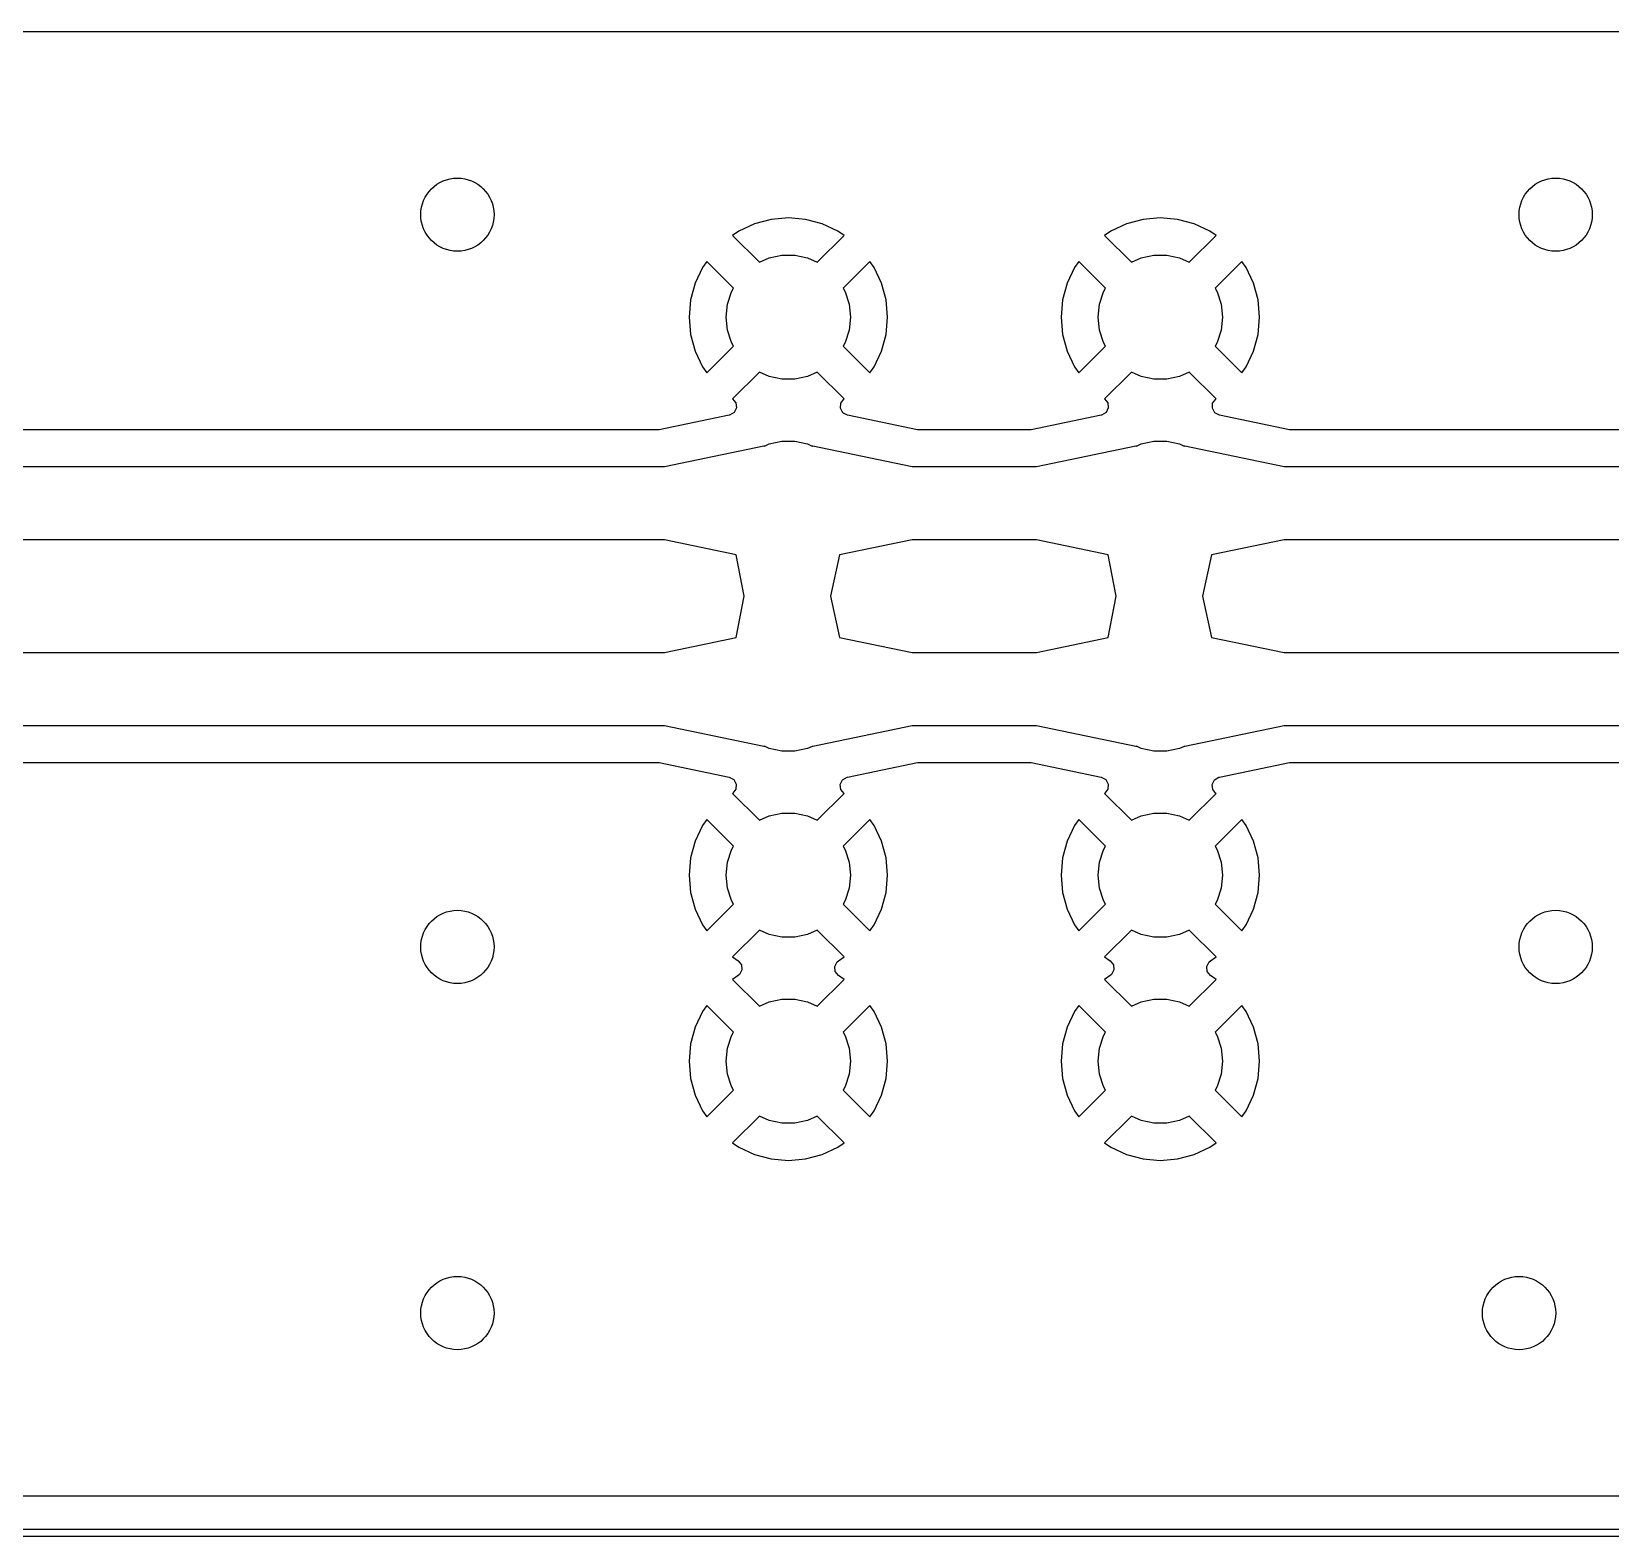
# Model space of a CAD drawing. Extents: x 0.1 to 11.5, y -4.3 to -1.1.
# Drawn here: x 6.641 to 7.49, y -4.293 to -3.484 of the extents above; entities that cross this region are included whole.
import ezdxf

# ---------------------------------------------------------------- set-up
doc = ezdxf.new("R2010")
doc.units = 0
doc.header["$MEASUREMENT"] = 0
doc.layers.add('BLACK', color=7, linetype='CONTINUOUS')

msp = doc.modelspace()

# ---------------------------------------------------------------- linework, layer by layer
at = {"layer": 'BLACK', "linetype": 'CONTINUOUS'}
for p, q in [((1.35827, -3.48425), (9.44392, -3.48425)), ((7.02978, -3.58766), (7.02136, -3.59159)), ((7.03877, -3.58525), (7.02978, -3.58766)), ((7.02978, -3.58766), (7.02978, -3.58766)), ((7.04803, -3.58444), (7.03877, -3.58525)), ((7.03877, -3.58525), (7.03877, -3.58525)), ((7.0573, -3.58525), (7.04803, -3.58444)), ((7.04803, -3.58444), (7.04803, -3.58444)), ((7.06628, -3.58766), (7.0573, -3.58525)), ((7.0573, -3.58525), (7.0573, -3.58525)), ((7.07471, -3.59159), (7.06628, -3.58766)), ((7.06628, -3.58766), (7.06628, -3.58766)), ((7.22978, -3.58766), (7.22136, -3.59159)), ((7.23877, -3.58525), (7.22978, -3.58766)), ((7.22978, -3.58766), (7.22978, -3.58766)), ((7.24803, -3.58444), (7.23877, -3.58525)), ((7.23877, -3.58525), (7.23877, -3.58525)), ((7.2573, -3.58525), (7.24803, -3.58444)), ((7.24803, -3.58444), (7.24803, -3.58444)), ((7.26628, -3.58766), (7.2573, -3.58525)), ((7.2573, -3.58525), (7.2573, -3.58525)), ((7.27471, -3.59159), (7.26628, -3.58766)), ((7.26628, -3.58766), (7.26628, -3.58766)), ((7.02136, -3.59159), (7.01806, -3.5939)), ((7.01806, -3.5939), (7.03246, -3.6083)), ((7.06361, -3.6083), (7.07801, -3.5939)), ((7.07801, -3.5939), (7.07471, -3.59159)), ((7.07471, -3.59159), (7.07471, -3.59159)), ((7.07801, -3.5939), (7.07801, -3.5939)), ((7.22136, -3.59159), (7.21806, -3.5939)), ((7.21806, -3.5939), (7.23246, -3.6083)), ((7.26361, -3.6083), (7.27801, -3.5939)), ((7.27801, -3.5939), (7.27471, -3.59159)), ((7.27471, -3.59159), (7.27471, -3.59159)), ((7.27801, -3.5939), (7.27801, -3.5939)), ((7.00414, -3.60782), (7.00183, -3.61112)), ((7.01857, -3.62226), (7.00414, -3.60782)), ((7.03246, -3.6083), (7.03769, -3.60597)), ((7.03769, -3.60597), (7.04453, -3.60451)), ((7.04453, -3.60451), (7.05153, -3.60451)), ((7.05153, -3.60451), (7.05837, -3.60597)), ((7.05837, -3.60597), (7.06361, -3.6083)), ((7.09193, -3.60782), (7.07749, -3.62226)), ((7.09424, -3.61112), (7.09193, -3.60782)), ((7.09193, -3.60782), (7.09193, -3.60782)), ((7.20414, -3.60782), (7.20183, -3.61112)), ((7.21857, -3.62226), (7.20414, -3.60782)), ((7.23246, -3.6083), (7.23769, -3.60597)), ((7.23769, -3.60597), (7.24453, -3.60451)), ((7.24453, -3.60451), (7.25153, -3.60451)), ((7.25153, -3.60451), (7.25837, -3.60597)), ((7.25837, -3.60597), (7.26361, -3.6083)), ((7.29193, -3.60782), (7.27749, -3.62226)), ((7.29424, -3.61112), (7.29193, -3.60782)), ((7.29193, -3.60782), (7.29193, -3.60782)), ((7.00183, -3.61112), (6.9979, -3.61955)), ((7.09817, -3.61955), (7.09424, -3.61112)), ((7.09424, -3.61112), (7.09424, -3.61112)), ((7.20183, -3.61112), (7.1979, -3.61955)), ((7.29817, -3.61955), (7.29424, -3.61112)), ((7.29424, -3.61112), (7.29424, -3.61112)), ((6.9979, -3.61955), (6.99549, -3.62853)), ((6.9979, -3.61955), (6.9979, -3.61955)), ((7.0153, -3.63084), (7.01746, -3.62418)), ((7.01746, -3.62418), (7.01857, -3.62226)), ((7.07749, -3.62226), (7.0786, -3.62418)), ((7.0786, -3.62418), (7.08076, -3.63084)), ((7.10057, -3.62853), (7.09817, -3.61955)), ((7.09817, -3.61955), (7.09817, -3.61955)), ((7.1979, -3.61955), (7.19549, -3.62853)), ((7.1979, -3.61955), (7.1979, -3.61955)), ((7.2153, -3.63084), (7.21746, -3.62418)), ((7.21746, -3.62418), (7.21857, -3.62226)), ((7.27749, -3.62226), (7.2786, -3.62418)), ((7.2786, -3.62418), (7.28076, -3.63084)), ((7.30057, -3.62853), (7.29817, -3.61955)), ((7.29817, -3.61955), (7.29817, -3.61955)), ((6.99549, -3.62853), (6.99468, -3.6378)), ((6.99549, -3.62853), (6.99549, -3.62853)), ((7.01457, -3.6378), (7.0153, -3.63084)), ((7.08076, -3.63084), (7.0815, -3.6378)), ((7.10138, -3.6378), (7.10057, -3.62853)), ((7.10057, -3.62853), (7.10057, -3.62853)), ((7.19549, -3.62853), (7.19468, -3.6378)), ((7.19549, -3.62853), (7.19549, -3.62853)), ((7.21457, -3.6378), (7.2153, -3.63084)), ((7.28076, -3.63084), (7.2815, -3.6378)), ((7.30138, -3.6378), (7.30057, -3.62853)), ((7.30057, -3.62853), (7.30057, -3.62853)), ((6.99468, -3.6378), (6.99468, -3.6378)), ((6.99468, -3.6378), (6.99549, -3.64706)), ((7.0153, -3.64475), (7.01457, -3.6378)), ((7.0815, -3.6378), (7.08076, -3.64475)), ((7.10057, -3.64706), (7.10138, -3.6378)), ((7.10138, -3.6378), (7.10138, -3.6378)), ((7.19468, -3.6378), (7.19468, -3.6378)), ((7.19468, -3.6378), (7.19549, -3.64706)), ((7.2153, -3.64475), (7.21457, -3.6378)), ((7.2815, -3.6378), (7.28076, -3.64475)), ((7.30057, -3.64706), (7.30138, -3.6378)), ((7.30138, -3.6378), (7.30138, -3.6378)), ((6.99549, -3.64706), (6.99549, -3.64706)), ((6.99549, -3.64706), (6.9979, -3.65604)), ((7.01746, -3.65141), (7.0153, -3.64475)), ((7.08076, -3.64475), (7.0786, -3.65141)), ((7.09817, -3.65604), (7.10057, -3.64706)), ((7.10057, -3.64706), (7.10057, -3.64706)), ((7.19549, -3.64706), (7.19549, -3.64706)), ((7.19549, -3.64706), (7.1979, -3.65604)), ((7.21746, -3.65141), (7.2153, -3.64475)), ((7.28076, -3.64475), (7.2786, -3.65141)), ((7.29817, -3.65604), (7.30057, -3.64706)), ((7.30057, -3.64706), (7.30057, -3.64706)), ((6.9979, -3.65604), (6.9979, -3.65604)), ((6.9979, -3.65604), (7.00183, -3.66447)), ((7.00414, -3.66777), (7.01857, -3.65333)), ((7.01857, -3.65333), (7.01746, -3.65141)), ((7.0786, -3.65141), (7.07749, -3.65333)), ((7.07749, -3.65333), (7.09193, -3.66777)), ((7.09424, -3.66447), (7.09817, -3.65604)), ((7.09817, -3.65604), (7.09817, -3.65604)), ((7.1979, -3.65604), (7.1979, -3.65604)), ((7.1979, -3.65604), (7.20183, -3.66447)), ((7.20414, -3.66777), (7.21857, -3.65333)), ((7.21857, -3.65333), (7.21746, -3.65141)), ((7.2786, -3.65141), (7.27749, -3.65333)), ((7.27749, -3.65333), (7.29193, -3.66777)), ((7.29424, -3.66447), (7.29817, -3.65604)), ((7.29817, -3.65604), (7.29817, -3.65604)), ((7.00183, -3.66447), (7.00183, -3.66447)), ((7.00183, -3.66447), (7.00414, -3.66777)), ((7.03246, -3.66729), (7.01806, -3.68169)), ((7.03769, -3.66962), (7.03246, -3.66729)), ((7.06361, -3.66729), (7.05837, -3.66962)), ((7.07801, -3.68169), (7.06361, -3.66729)), ((7.09193, -3.66777), (7.09424, -3.66447)), ((7.09424, -3.66447), (7.09424, -3.66447)), ((7.20183, -3.66447), (7.20183, -3.66447)), ((7.20183, -3.66447), (7.20414, -3.66777)), ((7.23246, -3.66729), (7.21806, -3.68169)), ((7.23769, -3.66962), (7.23246, -3.66729)), ((7.26361, -3.66729), (7.25837, -3.66962)), ((7.27801, -3.68169), (7.26361, -3.66729)), ((7.29193, -3.66777), (7.29424, -3.66447)), ((7.29424, -3.66447), (7.29424, -3.66447)), ((7.00414, -3.66777), (7.00414, -3.66777)), ((7.04453, -3.67108), (7.03769, -3.66962)), ((7.05153, -3.67108), (7.04453, -3.67108)), ((7.05837, -3.66962), (7.05153, -3.67108)), ((7.09193, -3.66777), (7.09193, -3.66777)), ((7.20414, -3.66777), (7.20414, -3.66777)), ((7.24453, -3.67108), (7.23769, -3.66962)), ((7.25153, -3.67108), (7.24453, -3.67108)), ((7.25837, -3.66962), (7.25153, -3.67108)), ((7.29193, -3.66777), (7.29193, -3.66777)), ((7.01806, -3.68169), (7.01808, -3.68171)), ((7.01808, -3.68171), (7.0198, -3.68386)), ((7.0198, -3.68386), (7.02008, -3.68659)), ((7.07602, -3.68679), (7.07619, -3.68404)), ((7.07619, -3.68404), (7.07782, -3.68183)), ((7.07782, -3.68183), (7.07798, -3.68171)), ((7.07798, -3.68171), (7.07801, -3.68169)), ((7.21806, -3.68169), (7.21808, -3.68171)), ((7.21808, -3.68171), (7.2198, -3.68386)), ((7.2198, -3.68386), (7.22008, -3.68659)), ((7.27602, -3.68679), (7.27619, -3.68404)), ((7.27619, -3.68404), (7.27782, -3.68183)), ((7.27782, -3.68183), (7.27798, -3.68171)), ((7.27798, -3.68171), (7.27801, -3.68169)), ((7.01627, -3.69049), (6.9786, -3.6983)), ((7.01647, -3.69044), (7.01627, -3.69049)), ((7.01884, -3.68905), (7.01647, -3.69044)), ((7.02008, -3.68659), (7.01884, -3.68905)), ((7.07736, -3.68919), (7.07602, -3.68679)), ((7.07979, -3.69049), (7.07736, -3.68919)), ((7.11746, -3.6983), (7.07979, -3.69049)), ((7.21627, -3.69049), (7.1786, -3.6983)), ((7.21647, -3.69044), (7.21627, -3.69049)), ((7.21884, -3.68905), (7.21647, -3.69044)), ((7.22008, -3.68659), (7.21884, -3.68905)), ((7.27736, -3.68919), (7.27602, -3.68679)), ((7.27979, -3.69049), (7.27736, -3.68919)), ((7.31746, -3.6983), (7.27979, -3.69049)), ((6.97761, -3.69841), (6.37357, -3.69841)), ((6.9786, -3.6983), (6.97761, -3.69841)), ((7.11845, -3.69841), (7.11746, -3.6983)), ((7.17761, -3.69841), (7.11845, -3.69841)), ((7.1786, -3.6983), (7.17761, -3.69841)), ((7.31845, -3.69841), (7.31746, -3.6983)), ((7.92249, -3.69841), (7.31845, -3.69841)), ((6.98147, -3.71803), (7.03485, -3.70696)), ((7.03485, -3.70696), (7.0352, -3.70702)), ((7.0352, -3.70702), (7.03523, -3.70706)), ((7.03523, -3.70706), (7.03769, -3.70597)), ((7.03769, -3.70597), (7.04453, -3.70451)), ((7.04453, -3.70451), (7.05153, -3.70451)), ((7.05153, -3.70451), (7.05837, -3.70597)), ((7.05837, -3.70597), (7.06085, -3.70707)), ((7.06085, -3.70707), (7.06094, -3.70698)), ((7.06094, -3.70698), (7.06121, -3.70696)), ((7.06121, -3.70696), (7.11459, -3.71803)), ((7.18147, -3.71803), (7.23485, -3.70696)), ((7.23485, -3.70696), (7.2352, -3.70702)), ((7.2352, -3.70702), (7.23523, -3.70706)), ((7.23523, -3.70706), (7.23769, -3.70597)), ((7.23769, -3.70597), (7.24453, -3.70451)), ((7.24453, -3.70451), (7.25153, -3.70451)), ((7.25153, -3.70451), (7.25837, -3.70597)), ((7.25837, -3.70597), (7.26085, -3.70707)), ((7.26085, -3.70707), (7.26094, -3.70698)), ((7.26094, -3.70698), (7.26121, -3.70696)), ((7.26121, -3.70696), (7.31459, -3.71803)), ((6.36982, -3.71811), (6.98133, -3.71811)), ((6.98133, -3.71811), (6.98147, -3.71803)), ((7.11459, -3.71803), (7.11471, -3.71811)), ((7.11471, -3.71811), (7.18133, -3.71811)), ((7.18133, -3.71811), (7.18147, -3.71803)), ((7.31459, -3.71803), (7.31471, -3.71811)), ((7.31471, -3.71811), (7.92621, -3.71811)), ((6.98136, -3.75748), (6.36985, -3.75748)), ((6.98147, -3.75756), (6.98136, -3.75748)), ((7.01997, -3.76555), (6.98147, -3.75756)), ((7.11459, -3.75756), (7.0756, -3.76565)), ((7.11473, -3.75748), (7.11459, -3.75756)), ((7.18136, -3.75748), (7.11473, -3.75748)), ((7.18147, -3.75756), (7.18136, -3.75748)), ((7.21997, -3.76555), (7.18147, -3.75756)), ((7.31459, -3.75756), (7.2756, -3.76565)), ((7.31473, -3.75748), (7.31459, -3.75756)), ((7.92624, -3.75748), (7.31473, -3.75748)), ((7.0243, -3.7878), (7.01997, -3.76555)), ((7.0756, -3.76565), (7.07066, -3.7878)), ((7.2243, -3.7878), (7.21997, -3.76555)), ((7.2756, -3.76565), (7.27066, -3.7878)), ((7.01997, -3.81004), (7.0243, -3.7878)), ((7.07066, -3.7878), (7.0756, -3.80994)), ((7.21997, -3.81004), (7.2243, -3.7878)), ((7.27066, -3.7878), (7.2756, -3.80994)), ((6.98147, -3.81803), (7.01997, -3.81004)), ((7.0756, -3.80994), (7.11459, -3.81803)), ((7.18147, -3.81803), (7.21997, -3.81004)), ((7.2756, -3.80994), (7.31459, -3.81803)), ((6.36982, -3.81811), (6.98133, -3.81811)), ((6.98133, -3.81811), (6.98147, -3.81803)), ((7.11459, -3.81803), (7.11471, -3.81811)), ((7.11471, -3.81811), (7.18133, -3.81811)), ((7.18133, -3.81811), (7.18147, -3.81803)), ((7.31459, -3.81803), (7.31471, -3.81811)), ((7.31471, -3.81811), (7.92621, -3.81811)), ((6.98136, -3.85748), (6.36985, -3.85748)), ((6.98147, -3.85756), (6.98136, -3.85748)), ((7.03485, -3.86864), (6.98147, -3.85756)), ((7.11459, -3.85756), (7.06121, -3.86864)), ((7.11473, -3.85748), (7.11459, -3.85756)), ((7.18136, -3.85748), (7.11473, -3.85748)), ((7.18147, -3.85756), (7.18136, -3.85748)), ((7.23485, -3.86864), (7.18147, -3.85756)), ((7.31459, -3.85756), (7.26121, -3.86864)), ((7.31473, -3.85748), (7.31459, -3.85756)), ((7.92624, -3.85748), (7.31473, -3.85748)), ((7.03512, -3.86861), (7.03485, -3.86864)), ((7.03521, -3.86852), (7.03512, -3.86861)), ((7.03769, -3.86962), (7.03521, -3.86852)), ((7.04453, -3.87108), (7.03769, -3.86962)), ((7.05153, -3.87108), (7.04453, -3.87108)), ((7.05837, -3.86962), (7.05153, -3.87108)), ((7.06083, -3.86853), (7.05837, -3.86962)), ((7.06086, -3.86857), (7.06083, -3.86853)), ((7.06121, -3.86864), (7.06086, -3.86857)), ((7.23512, -3.86861), (7.23485, -3.86864)), ((7.23521, -3.86852), (7.23512, -3.86861)), ((7.23769, -3.86962), (7.23521, -3.86852)), ((7.24453, -3.87108), (7.23769, -3.86962)), ((7.25153, -3.87108), (7.24453, -3.87108)), ((7.25837, -3.86962), (7.25153, -3.87108)), ((7.26083, -3.86853), (7.25837, -3.86962)), ((7.26086, -3.86857), (7.26083, -3.86853)), ((7.26121, -3.86864), (7.26086, -3.86857)), ((6.37357, -3.87719), (6.97761, -3.87719)), ((6.97761, -3.87719), (6.9786, -3.87729)), ((6.9786, -3.87729), (7.01627, -3.8851)), ((7.07979, -3.88511), (7.11746, -3.87729)), ((7.11746, -3.87729), (7.11845, -3.87719)), ((7.11845, -3.87719), (7.17761, -3.87719)), ((7.17761, -3.87719), (7.1786, -3.87729)), ((7.1786, -3.87729), (7.21627, -3.8851)), ((7.27979, -3.88511), (7.31746, -3.87729)), ((7.31746, -3.87729), (7.31845, -3.87719)), ((7.31845, -3.87719), (7.92249, -3.87719)), ((7.01627, -3.8851), (7.0187, -3.8864)), ((7.0187, -3.8864), (7.02004, -3.8888)), ((7.07598, -3.889), (7.07722, -3.88654)), ((7.07722, -3.88654), (7.07959, -3.88515)), ((7.07959, -3.88515), (7.07979, -3.88511)), ((7.21627, -3.8851), (7.2187, -3.8864)), ((7.2187, -3.8864), (7.22004, -3.8888)), ((7.27598, -3.889), (7.27722, -3.88654)), ((7.27722, -3.88654), (7.27959, -3.88515)), ((7.27959, -3.88515), (7.27979, -3.88511)), ((7.01808, -3.89388), (7.01806, -3.8939)), ((7.01806, -3.8939), (7.03246, -3.9083)), ((7.01824, -3.89376), (7.01808, -3.89388)), ((7.01987, -3.89155), (7.01824, -3.89376)), ((7.02004, -3.8888), (7.01987, -3.89155)), ((7.06361, -3.9083), (7.07801, -3.8939)), ((7.07627, -3.89174), (7.07598, -3.889)), ((7.07798, -3.89388), (7.07627, -3.89174)), ((7.07801, -3.8939), (7.07798, -3.89388)), ((7.07801, -3.8939), (7.07801, -3.8939)), ((7.21808, -3.89388), (7.21806, -3.8939)), ((7.21806, -3.8939), (7.23246, -3.9083)), ((7.21824, -3.89376), (7.21808, -3.89388)), ((7.21987, -3.89155), (7.21824, -3.89376)), ((7.22004, -3.8888), (7.21987, -3.89155)), ((7.26361, -3.9083), (7.27801, -3.8939)), ((7.27627, -3.89174), (7.27598, -3.889)), ((7.27798, -3.89388), (7.27627, -3.89174)), ((7.27801, -3.8939), (7.27798, -3.89388)), ((7.27801, -3.8939), (7.27801, -3.8939)), ((7.03769, -3.90597), (7.04453, -3.90451)), ((7.04453, -3.90451), (7.05153, -3.90451)), ((7.05153, -3.90451), (7.05837, -3.90597)), ((7.23769, -3.90597), (7.24453, -3.90451)), ((7.24453, -3.90451), (7.25153, -3.90451)), ((7.25153, -3.90451), (7.25837, -3.90597)), ((7.00183, -3.91112), (6.9979, -3.91955)), ((7.00414, -3.90782), (7.00183, -3.91112)), ((7.01857, -3.92226), (7.00414, -3.90782)), ((7.03246, -3.9083), (7.03769, -3.90597)), ((7.05837, -3.90597), (7.06361, -3.9083)), ((7.09193, -3.90782), (7.07749, -3.92226)), ((7.09424, -3.91112), (7.09193, -3.90782)), ((7.09193, -3.90782), (7.09193, -3.90782)), ((7.09817, -3.91955), (7.09424, -3.91112)), ((7.09424, -3.91112), (7.09424, -3.91112)), ((7.20183, -3.91112), (7.1979, -3.91955)), ((7.20414, -3.90782), (7.20183, -3.91112)), ((7.21857, -3.92226), (7.20414, -3.90782)), ((7.23246, -3.9083), (7.23769, -3.90597)), ((7.25837, -3.90597), (7.26361, -3.9083)), ((7.29193, -3.90782), (7.27749, -3.92226)), ((7.29424, -3.91112), (7.29193, -3.90782)), ((7.29193, -3.90782), (7.29193, -3.90782)), ((7.29817, -3.91955), (7.29424, -3.91112)), ((7.29424, -3.91112), (7.29424, -3.91112)), ((6.9979, -3.91955), (6.99549, -3.92853)), ((6.9979, -3.91955), (6.9979, -3.91955)), ((7.10057, -3.92853), (7.09817, -3.91955)), ((7.09817, -3.91955), (7.09817, -3.91955)), ((7.1979, -3.91955), (7.19549, -3.92853)), ((7.1979, -3.91955), (7.1979, -3.91955)), ((7.30057, -3.92853), (7.29817, -3.91955)), ((7.29817, -3.91955), (7.29817, -3.91955)), ((6.99549, -3.92853), (6.99468, -3.9378)), ((6.99549, -3.92853), (6.99549, -3.92853)), ((7.0153, -3.93084), (7.01746, -3.92418)), ((7.01746, -3.92418), (7.01857, -3.92226)), ((7.07749, -3.92226), (7.0786, -3.92418)), ((7.0786, -3.92418), (7.08076, -3.93084)), ((7.10138, -3.9378), (7.10057, -3.92853)), ((7.10057, -3.92853), (7.10057, -3.92853)), ((7.19549, -3.92853), (7.19468, -3.9378)), ((7.19549, -3.92853), (7.19549, -3.92853)), ((7.2153, -3.93084), (7.21746, -3.92418)), ((7.21746, -3.92418), (7.21857, -3.92226)), ((7.27749, -3.92226), (7.2786, -3.92418)), ((7.2786, -3.92418), (7.28076, -3.93084)), ((7.30138, -3.9378), (7.30057, -3.92853)), ((7.30057, -3.92853), (7.30057, -3.92853)), ((6.99468, -3.9378), (6.99468, -3.9378)), ((6.99468, -3.9378), (6.99549, -3.94706)), ((7.01457, -3.9378), (7.0153, -3.93084)), ((7.0153, -3.94475), (7.01457, -3.9378)), ((7.08076, -3.93084), (7.0815, -3.9378)), ((7.0815, -3.9378), (7.08076, -3.94475)), ((7.10057, -3.94706), (7.10138, -3.9378)), ((7.10138, -3.9378), (7.10138, -3.9378)), ((7.19468, -3.9378), (7.19468, -3.9378)), ((7.19468, -3.9378), (7.19549, -3.94706)), ((7.21457, -3.9378), (7.2153, -3.93084)), ((7.2153, -3.94475), (7.21457, -3.9378)), ((7.28076, -3.93084), (7.2815, -3.9378)), ((7.2815, -3.9378), (7.28076, -3.94475)), ((7.30057, -3.94706), (7.30138, -3.9378)), ((7.30138, -3.9378), (7.30138, -3.9378)), ((6.99549, -3.94706), (6.99549, -3.94706)), ((6.99549, -3.94706), (6.9979, -3.95604)), ((7.01746, -3.95141), (7.0153, -3.94475)), ((7.08076, -3.94475), (7.0786, -3.95141)), ((7.09817, -3.95604), (7.10057, -3.94706)), ((7.10057, -3.94706), (7.10057, -3.94706)), ((7.19549, -3.94706), (7.19549, -3.94706)), ((7.19549, -3.94706), (7.1979, -3.95604)), ((7.21746, -3.95141), (7.2153, -3.94475)), ((7.28076, -3.94475), (7.2786, -3.95141)), ((7.29817, -3.95604), (7.30057, -3.94706)), ((7.30057, -3.94706), (7.30057, -3.94706)), ((6.9979, -3.95604), (6.9979, -3.95604)), ((6.9979, -3.95604), (7.00183, -3.96447)), ((7.00414, -3.96777), (7.01857, -3.95333)), ((7.01857, -3.95333), (7.01746, -3.95141)), ((7.0786, -3.95141), (7.07749, -3.95333)), ((7.07749, -3.95333), (7.09193, -3.96777)), ((7.09424, -3.96447), (7.09817, -3.95604)), ((7.09817, -3.95604), (7.09817, -3.95604)), ((7.1979, -3.95604), (7.1979, -3.95604)), ((7.1979, -3.95604), (7.20183, -3.96447)), ((7.20414, -3.96777), (7.21857, -3.95333)), ((7.21857, -3.95333), (7.21746, -3.95141)), ((7.2786, -3.95141), (7.27749, -3.95333)), ((7.27749, -3.95333), (7.29193, -3.96777)), ((7.29424, -3.96447), (7.29817, -3.95604)), ((7.29817, -3.95604), (7.29817, -3.95604)), ((7.00183, -3.96447), (7.00183, -3.96447)), ((7.00183, -3.96447), (7.00414, -3.96777)), ((7.09193, -3.96777), (7.09424, -3.96447)), ((7.09424, -3.96447), (7.09424, -3.96447)), ((7.20183, -3.96447), (7.20183, -3.96447)), ((7.20183, -3.96447), (7.20414, -3.96777)), ((7.29193, -3.96777), (7.29424, -3.96447)), ((7.29424, -3.96447), (7.29424, -3.96447)), ((7.00414, -3.96777), (7.00414, -3.96777)), ((7.03246, -3.96729), (7.01806, -3.98169)), ((7.03769, -3.96962), (7.03246, -3.96729)), ((7.04453, -3.97108), (7.03769, -3.96962)), ((7.05153, -3.97108), (7.04453, -3.97108)), ((7.05837, -3.96962), (7.05153, -3.97108)), ((7.06361, -3.96729), (7.05837, -3.96962)), ((7.07801, -3.98169), (7.06361, -3.96729)), ((7.09193, -3.96777), (7.09193, -3.96777)), ((7.20414, -3.96777), (7.20414, -3.96777)), ((7.23246, -3.96729), (7.21806, -3.98169)), ((7.23769, -3.96962), (7.23246, -3.96729)), ((7.24453, -3.97108), (7.23769, -3.96962)), ((7.25153, -3.97108), (7.24453, -3.97108)), ((7.25837, -3.96962), (7.25153, -3.97108)), ((7.26361, -3.96729), (7.25837, -3.96962)), ((7.27801, -3.98169), (7.26361, -3.96729)), ((7.29193, -3.96777), (7.29193, -3.96777)), ((7.01806, -3.98169), (7.02106, -3.9838)), ((7.02106, -3.9838), (7.02278, -3.98594)), ((7.02306, -3.98868), (7.02182, -3.99114)), ((7.02278, -3.98594), (7.02306, -3.98868)), ((7.073, -3.98691), (7.07424, -3.98445)), ((7.07328, -3.98965), (7.073, -3.98691)), ((7.075, -3.99179), (7.07328, -3.98965)), ((7.07424, -3.98445), (7.075, -3.9838)), ((7.075, -3.9838), (7.07801, -3.98169)), ((7.21806, -3.98169), (7.22106, -3.9838)), ((7.22106, -3.9838), (7.22278, -3.98594)), ((7.22306, -3.98868), (7.22182, -3.99114)), ((7.22278, -3.98594), (7.22306, -3.98868)), ((7.273, -3.98691), (7.27424, -3.98445)), ((7.27328, -3.98965), (7.273, -3.98691)), ((7.275, -3.99179), (7.27328, -3.98965)), ((7.27424, -3.98445), (7.275, -3.9838)), ((7.275, -3.9838), (7.27801, -3.98169)), ((7.02106, -3.99179), (7.01806, -3.9939)), ((7.01806, -3.9939), (7.03246, -4.0083)), ((7.02182, -3.99114), (7.02106, -3.99179)), ((7.06361, -4.0083), (7.07801, -3.9939)), ((7.07801, -3.9939), (7.075, -3.99179)), ((7.22106, -3.99179), (7.21806, -3.9939)), ((7.21806, -3.9939), (7.23246, -4.0083)), ((7.22182, -3.99114), (7.22106, -3.99179)), ((7.26361, -4.0083), (7.27801, -3.9939)), ((7.27801, -3.9939), (7.275, -3.99179)), ((7.03246, -4.0083), (7.03769, -4.00597)), ((7.03769, -4.00597), (7.04453, -4.00451)), ((7.04453, -4.00451), (7.05153, -4.00451)), ((7.05153, -4.00451), (7.05837, -4.00597)), ((7.05837, -4.00597), (7.06361, -4.0083)), ((7.23246, -4.0083), (7.23769, -4.00597)), ((7.23769, -4.00597), (7.24453, -4.00451)), ((7.24453, -4.00451), (7.25153, -4.00451)), ((7.25153, -4.00451), (7.25837, -4.00597)), ((7.25837, -4.00597), (7.26361, -4.0083)), ((7.00183, -4.01112), (6.9979, -4.01955)), ((7.00414, -4.00782), (7.00183, -4.01112)), ((7.01857, -4.02226), (7.00414, -4.00782)), ((7.00414, -4.00782), (7.00414, -4.00782)), ((7.09193, -4.00782), (7.07749, -4.02226)), ((7.09424, -4.01112), (7.09193, -4.00782)), ((7.09193, -4.00782), (7.09193, -4.00782)), ((7.09817, -4.01955), (7.09424, -4.01112)), ((7.09424, -4.01112), (7.09424, -4.01112)), ((7.20183, -4.01112), (7.1979, -4.01955)), ((7.20414, -4.00782), (7.20183, -4.01112)), ((7.21857, -4.02226), (7.20414, -4.00782)), ((7.29193, -4.00782), (7.27749, -4.02226)), ((7.29424, -4.01112), (7.29193, -4.00782)), ((7.29193, -4.00782), (7.29193, -4.00782)), ((7.29817, -4.01955), (7.29424, -4.01112)), ((7.29424, -4.01112), (7.29424, -4.01112)), ((6.9979, -4.01955), (6.99549, -4.02853)), ((6.9979, -4.01955), (6.9979, -4.01955)), ((7.01746, -4.02418), (7.01857, -4.02226)), ((7.07749, -4.02226), (7.0786, -4.02418)), ((7.10057, -4.02853), (7.09817, -4.01955)), ((7.09817, -4.01955), (7.09817, -4.01955)), ((7.1979, -4.01955), (7.19549, -4.02853)), ((7.1979, -4.01955), (7.1979, -4.01955)), ((7.21746, -4.02418), (7.21857, -4.02226)), ((7.27749, -4.02226), (7.2786, -4.02418)), ((7.30057, -4.02853), (7.29817, -4.01955)), ((7.29817, -4.01955), (7.29817, -4.01955)), ((6.99549, -4.02853), (6.99468, -4.0378)), ((6.99549, -4.02853), (6.99549, -4.02853)), ((7.01457, -4.0378), (7.0153, -4.03084)), ((7.0153, -4.03084), (7.01746, -4.02418)), ((7.0786, -4.02418), (7.08076, -4.03084)), ((7.08076, -4.03084), (7.0815, -4.0378)), ((7.10138, -4.0378), (7.10057, -4.02853)), ((7.10057, -4.02853), (7.10057, -4.02853)), ((7.19549, -4.02853), (7.19468, -4.0378)), ((7.19549, -4.02853), (7.19549, -4.02853)), ((7.21457, -4.0378), (7.2153, -4.03084)), ((7.2153, -4.03084), (7.21746, -4.02418)), ((7.2786, -4.02418), (7.28076, -4.03084)), ((7.28076, -4.03084), (7.2815, -4.0378)), ((7.30138, -4.0378), (7.30057, -4.02853)), ((7.30057, -4.02853), (7.30057, -4.02853)), ((6.99468, -4.0378), (6.99468, -4.0378)), ((6.99468, -4.0378), (6.99549, -4.04706)), ((7.0153, -4.04475), (7.01457, -4.0378)), ((7.0815, -4.0378), (7.08076, -4.04475)), ((7.10057, -4.04706), (7.10138, -4.0378)), ((7.10138, -4.0378), (7.10138, -4.0378)), ((7.19468, -4.0378), (7.19468, -4.0378)), ((7.19468, -4.0378), (7.19549, -4.04706)), ((7.2153, -4.04475), (7.21457, -4.0378)), ((7.2815, -4.0378), (7.28076, -4.04475)), ((7.30057, -4.04706), (7.30138, -4.0378)), ((7.30138, -4.0378), (7.30138, -4.0378)), ((6.99549, -4.04706), (6.99549, -4.04706)), ((6.99549, -4.04706), (6.9979, -4.05604)), ((7.01746, -4.05141), (7.0153, -4.04475)), ((7.08076, -4.04475), (7.0786, -4.05141)), ((7.09817, -4.05604), (7.10057, -4.04706)), ((7.10057, -4.04706), (7.10057, -4.04706)), ((7.19549, -4.04706), (7.19549, -4.04706)), ((7.19549, -4.04706), (7.1979, -4.05604)), ((7.21746, -4.05141), (7.2153, -4.04475)), ((7.28076, -4.04475), (7.2786, -4.05141)), ((7.29817, -4.05604), (7.30057, -4.04706)), ((7.30057, -4.04706), (7.30057, -4.04706)), ((6.9979, -4.05604), (6.9979, -4.05604)), ((6.9979, -4.05604), (7.00183, -4.06447)), ((7.00414, -4.06777), (7.01857, -4.05333)), ((7.01857, -4.05333), (7.01746, -4.05141)), ((7.0786, -4.05141), (7.07749, -4.05333)), ((7.07749, -4.05333), (7.09193, -4.06777)), ((7.09424, -4.06447), (7.09817, -4.05604)), ((7.09817, -4.05604), (7.09817, -4.05604)), ((7.1979, -4.05604), (7.1979, -4.05604)), ((7.1979, -4.05604), (7.20183, -4.06447)), ((7.20414, -4.06777), (7.21857, -4.05333)), ((7.21857, -4.05333), (7.21746, -4.05141)), ((7.2786, -4.05141), (7.27749, -4.05333)), ((7.27749, -4.05333), (7.29193, -4.06777)), ((7.29424, -4.06447), (7.29817, -4.05604)), ((7.29817, -4.05604), (7.29817, -4.05604)), ((7.00183, -4.06447), (7.00183, -4.06447)), ((7.00183, -4.06447), (7.00414, -4.06777)), ((7.09193, -4.06777), (7.09424, -4.06447)), ((7.09424, -4.06447), (7.09424, -4.06447)), ((7.20183, -4.06447), (7.20183, -4.06447)), ((7.20183, -4.06447), (7.20414, -4.06777)), ((7.29193, -4.06777), (7.29424, -4.06447)), ((7.29424, -4.06447), (7.29424, -4.06447)), ((7.00414, -4.06777), (7.00414, -4.06777)), ((7.03246, -4.06729), (7.01806, -4.08169)), ((7.03769, -4.06962), (7.03246, -4.06729)), ((7.04453, -4.07108), (7.03769, -4.06962)), ((7.05153, -4.07108), (7.04453, -4.07108)), ((7.05837, -4.06962), (7.05153, -4.07108)), ((7.06361, -4.06729), (7.05837, -4.06962)), ((7.07801, -4.08169), (7.06361, -4.06729)), ((7.09193, -4.06777), (7.09193, -4.06777)), ((7.20414, -4.06777), (7.20414, -4.06777)), ((7.23246, -4.06729), (7.21806, -4.08169)), ((7.23769, -4.06962), (7.23246, -4.06729)), ((7.24453, -4.07108), (7.23769, -4.06962)), ((7.25153, -4.07108), (7.24453, -4.07108)), ((7.25837, -4.06962), (7.25153, -4.07108)), ((7.26361, -4.06729), (7.25837, -4.06962)), ((7.27801, -4.08169), (7.26361, -4.06729)), ((7.29193, -4.06777), (7.29193, -4.06777)), ((7.01806, -4.08169), (7.02136, -4.084)), ((7.07471, -4.084), (7.07801, -4.08169)), ((7.07801, -4.08169), (7.07801, -4.08169)), ((7.21806, -4.08169), (7.22136, -4.084)), ((7.27471, -4.084), (7.27801, -4.08169)), ((7.27801, -4.08169), (7.27801, -4.08169)), ((7.02136, -4.084), (7.02978, -4.08793)), ((7.02978, -4.08793), (7.02978, -4.08793)), ((7.02978, -4.08793), (7.03877, -4.09034)), ((7.03877, -4.09034), (7.03877, -4.09034)), ((7.03877, -4.09034), (7.04803, -4.09115)), ((7.04803, -4.09115), (7.0573, -4.09034)), ((7.04803, -4.09115), (7.04803, -4.09115)), ((7.0573, -4.09034), (7.06628, -4.08793)), ((7.0573, -4.09034), (7.0573, -4.09034)), ((7.06628, -4.08793), (7.07471, -4.084)), ((7.06628, -4.08793), (7.06628, -4.08793)), ((7.07471, -4.084), (7.07471, -4.084)), ((7.22136, -4.084), (7.22978, -4.08793)), ((7.22978, -4.08793), (7.22978, -4.08793)), ((7.22978, -4.08793), (7.23877, -4.09034)), ((7.23877, -4.09034), (7.23877, -4.09034)), ((7.23877, -4.09034), (7.24803, -4.09115)), ((7.24803, -4.09115), (7.2573, -4.09034)), ((7.24803, -4.09115), (7.24803, -4.09115)), ((7.2573, -4.09034), (7.26628, -4.08793)), ((7.2573, -4.09034), (7.2573, -4.09034)), ((7.26628, -4.08793), (7.27471, -4.084)), ((7.26628, -4.08793), (7.26628, -4.08793)), ((7.27471, -4.084), (7.27471, -4.084)), ((7.5509, -4.27165), (5.83492, -4.27165)), ((11.53543, -4.29331), (0.07874, -4.29331)), ((0.08071, -4.28937), (11.53346, -4.28937))]:
    msp.add_line(p, q, dxfattribs=at)
at = {"layer": 'BLACK'}
for centre in [(6.87008, -3.58268), (7.46063, -3.58268), (6.87008, -3.97638), (7.46063, -3.97638), (6.87008, -4.17323), (7.44094, -4.17323)]:
    msp.add_circle(centre, 0.01969, dxfattribs=at)

doc.saveas('drawing.dxf')
